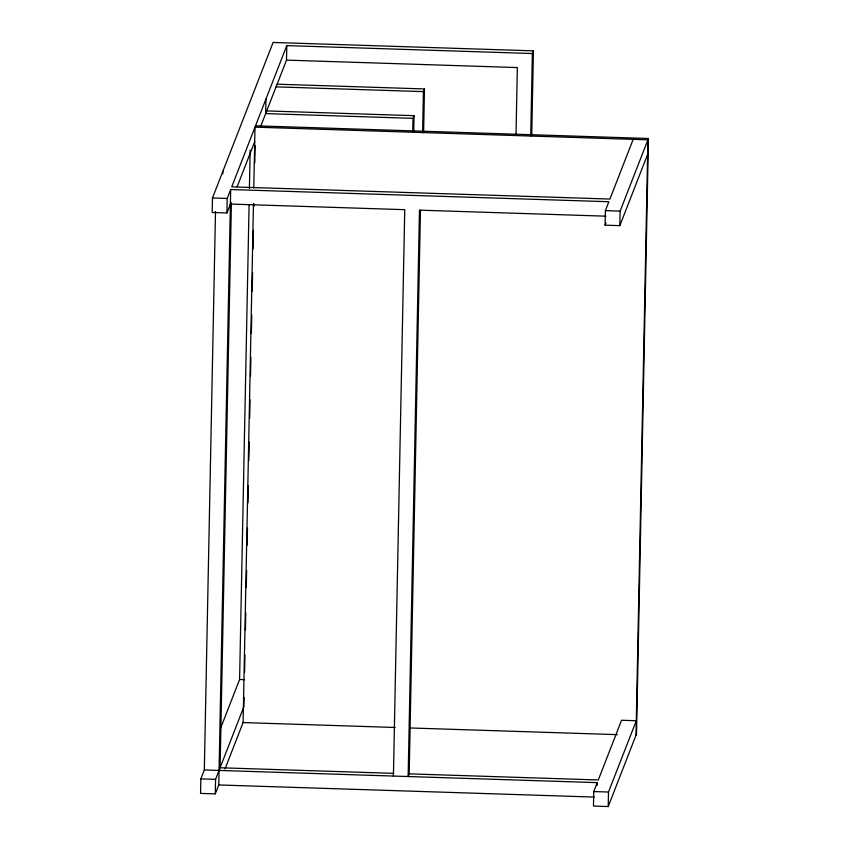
<?xml version="1.0" encoding="UTF-8"?>
<svg xmlns="http://www.w3.org/2000/svg" width="849" height="849" viewBox="0 0 849 849"><rect width="100%" height="100%" fill="white"/><g stroke="black" fill="none" stroke-linecap="round" stroke-linejoin="round"><path stroke-width="1.27" d="M215.497 211.518L204.322 769.958L200.842 778.873L200.555 793.391L215.285 793.868L218.766 784.954L230.673 189.529L608.871 201.733L605.39 210.648L605.104 225.176L619.834 225.643L647.638 154.348M531.718 135.723L533.416 50.855L273.102 42.45L212.473 197.966L212.176 212.494L226.916 212.961L230.387 204.057L404.75 209.682L393.416 776.06M222.841 173.875L222.894 171.233M215.285 793.868L215.582 779.35L243.896 706.708L244.088 697.454M226.916 212.961L227.203 198.443L230.673 189.529M231.406 202.699L220.093 767.761L393.14 773.343M220.549 728.336L239.588 679.497L249.097 204.429M249.415 188.552L250.179 150.177M225.038 768.876L243.09 722.573L253.469 203.866M253.787 187.979L254.997 127.148L647.925 139.83L636.007 735.255M244.586 672.302L244.937 655.099M245.435 629.958L245.775 612.755M246.284 587.614L246.624 570.411M247.133 545.27L247.473 528.067M247.972 502.916L248.322 485.713M248.821 460.572L249.192 442.053M249.67 418.228L250.041 399.699M250.519 375.884L250.89 357.355M251.368 333.54L251.739 315.011M252.217 291.186L252.588 272.667M253.055 248.842L253.427 230.312M253.904 206.498L253.957 203.856M254.785 162.828L255.125 145.625M265.949 99.068L265.652 113.596L413.007 118.351L414.047 115.676L266.703 110.922M260.919 125.748L286.506 60.12L286.792 45.602L532.376 53.529L533.416 50.855M412.741 131.584L413.007 118.351M413.728 131.553L414.047 115.676M605.931 216.177L419.48 210.159L408.146 776.538L409.186 773.864L420.467 210.127M422.6 132.635L423.428 91.618L424.468 88.943L277.124 84.189M423.598 132.614L424.468 88.943M516.001 135.065L517.349 67.57L286.506 60.12M530.731 135.755L532.376 53.529M204.322 769.958L597.24 782.64L593.769 791.555L593.483 806.072L608.213 806.55L636.527 733.918L648.445 138.493L255.517 125.811M597.187 785.283L597.24 782.64M608.213 806.55L608.5 792.032L636.304 720.727L621.564 720.26L598.29 779.966L409.186 773.864M619.834 225.643L620.131 211.125L648.445 138.493M286.792 45.602L231.724 186.854L609.911 199.059L633.184 139.353M237.136 186.759L254.711 141.666M605.104 225.176L605.974 222.947M276.084 86.863L423.428 91.618M212.473 197.966L227.203 198.443M605.39 210.648L620.131 211.125M239.588 679.497L244.501 679.656M243.09 722.573L395.156 727.476M409.706 727.954L617.308 734.65M200.842 778.873L215.582 779.35M593.769 791.555L608.5 792.032M218.766 784.954L594.311 797.073"/></g></svg>
